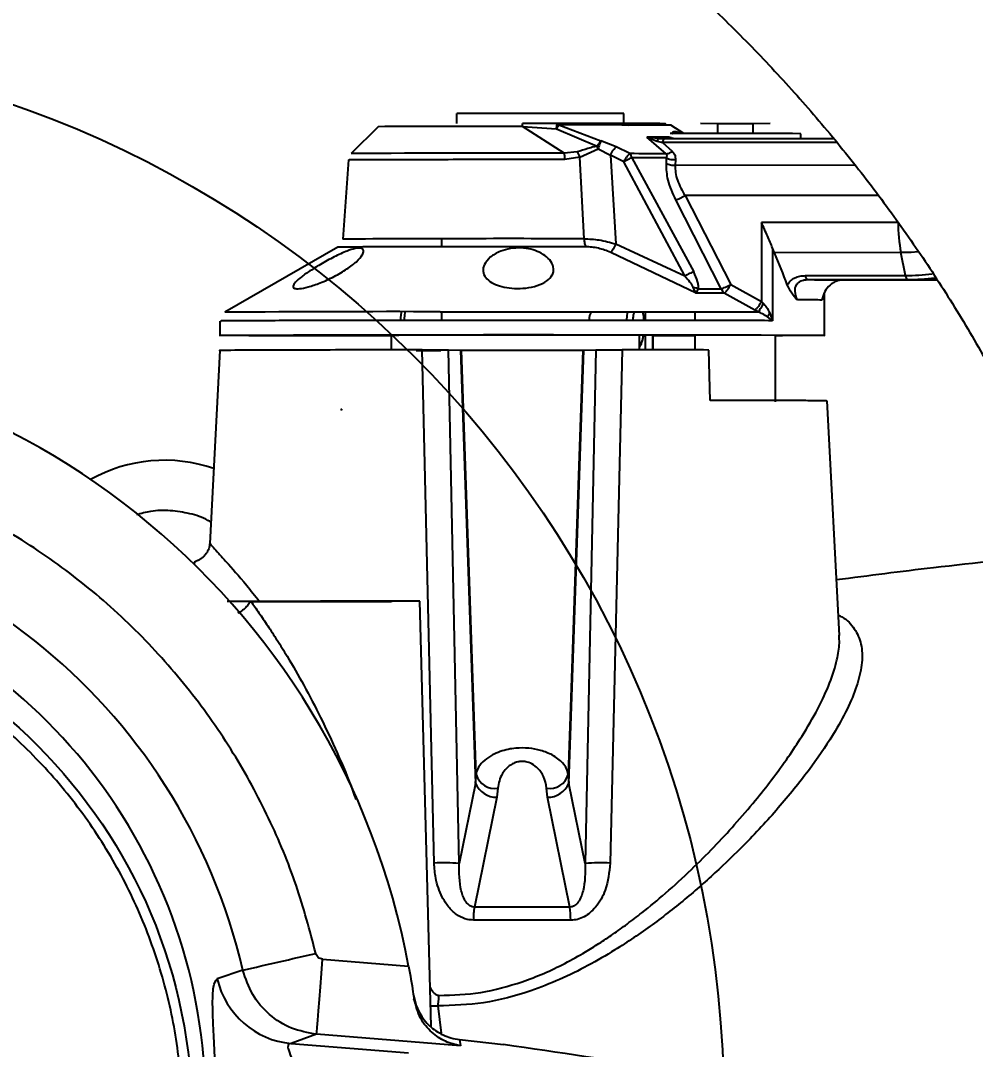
# Model space of a CAD drawing. Header units: millimetres. Extents: x 2180 to 4616, y 795 to 2518.
# Drawn here: x 3022.4 to 3117.1, y 1203.5 to 1305.6 of the extents above; entities that cross this region are included whole.
import ezdxf

# ---------------------------------------------------------------- set-up
doc = ezdxf.new("R2010")
doc.units = ezdxf.units.MM
doc.layers.add('AM_5', color=3, linetype='Continuous', lineweight=25)
doc.styles.add('SLDTEXTSTYLE1', font='txt.shx', dxfattribs={"width": 0.7, "bigfont": 'gbcbig.shx'})
doc.dimstyles.new('SLDDIMSTYLE12$0', dxfattribs={"dimtxt": 12, "dimasz": 10, "dimexe": 0, "dimexo": 0.0625, "dimgap": 0.875, "dimtad": 1, "dimdec": 1, "dimlfac": 1.8, "dimrnd": 1e-09, "dimzin": 12, "dimdsep": 46, "dimtxsty": 'SLDTEXTSTYLE1', "dimcen": 0.09, "dimdle": 8.16, "dimclrd": 3, "dimclre": 3, "dimadec": 0, "dimazin": 3, "dimtfac": 1, "dimtdec": 1, "dimtofl": 0, "dimtmove": 0, "dimatfit": 3, "dimfxl": 0, "dimfrac": 2, "dimtolj": 1, "dimlwd": 5, "dimlwe": 5, "dimarcsym": 0})
doc.dimstyles.new('SLDDIMSTYLE12$3', dxfattribs={"dimtxt": 12, "dimasz": 10, "dimexe": 0, "dimexo": 0.0625, "dimgap": 0.875, "dimtad": 1, "dimdec": 1, "dimlfac": 1.8, "dimrnd": 1e-09, "dimzin": 12, "dimdsep": 46, "dimtxsty": 'SLDTEXTSTYLE1', "dimcen": 0.09, "dimdle": 8.16, "dimclrd": 3, "dimclre": 3, "dimadec": 0, "dimazin": 3, "dimtfac": 1, "dimtdec": 1, "dimtofl": 0, "dimtmove": 0, "dimatfit": 3, "dimfxl": 0, "dimfrac": 2, "dimtolj": 1, "dimlwd": 5, "dimlwe": 5, "dimarcsym": 0})

# ---------------------------------------------------------------- blocks, each defined once
blk = doc.blocks.new('*D52')
at = {"layer": 'AM_5', "color": 3, "lineweight": 5, "transparency": 16777216}
blk.add_line((2986.92, 1197.06), (2986.92, 1380.16), dxfattribs=at)
at = {"layer": 'AM_5', "color": 3, "linetype": 'Continuous', "lineweight": 5, "transparency": 16777216}
for p, q in [((2996.92, 1380.16), (3154.16, 1380.16)), ((3164.16, 1270.86), (3164.16, 1380.16))]:
    blk.add_line(p, q, dxfattribs=at)
at = {"layer": 'AM_5', "color": 3, "transparency": 16777216}
for points in [[(2996.92, 1381.83), (2996.92, 1378.49), (2986.92, 1380.16)], [(3154.16, 1381.83), (3154.16, 1378.49), (3164.16, 1380.16)]]:
    blk.add_solid(points, dxfattribs=at)
at = {"layer": 'Defpoints', "color": 0, "transparency": 16777216}
for p in [(3164.16, 1380.16), (3164.16, 1270.8), (2986.92, 1197)]:
    blk.add_point(p, dxfattribs=at)
at = {"layer": 'AM_5', "color": 0, "transparency": 16777216, "insert": (3075.54, 1387.04), "char_height": 12, "attachment_point": 5, "style": 'SLDTEXTSTYLE1'}
blk.add_mtext('\\A1;178', dxfattribs=at)
blk = doc.blocks.new('*D42')
at = {"layer": 'AM_5', "color": 3, "lineweight": 5, "transparency": 16777216}
blk.add_line((3280.13, 1314), (3311.38, 1314), dxfattribs=at)
at = {"layer": 'AM_5', "color": 3, "linetype": 'Continuous', "lineweight": 5, "transparency": 16777216}
for p, q in [((3311.38, 1304), (3311.38, 1206.56)), ((2986.99, 1196.56), (3311.38, 1196.56))]:
    blk.add_line(p, q, dxfattribs=at)
at = {"layer": 'AM_5', "color": 3, "transparency": 16777216}
for points in [[(3309.71, 1304), (3313.04, 1304), (3311.38, 1314)], [(3309.71, 1206.56), (3313.04, 1206.56), (3311.38, 1196.56)]]:
    blk.add_solid(points, dxfattribs=at)
at = {"layer": 'Defpoints', "color": 0, "transparency": 16777216}
for p in [(3280.07, 1314), (2986.93, 1196.56), (3311.38, 1196.56)]:
    blk.add_point(p, dxfattribs=at)
at = {"layer": 'AM_5', "color": 0, "transparency": 16777216, "insert": (3304.5, 1255.28), "char_height": 12, "attachment_point": 5, "rotation": 90, "style": 'SLDTEXTSTYLE1'}
blk.add_mtext('\\A1;115', dxfattribs=at)
blk = doc.blocks.new('*D43')
at = {"layer": 'AM_5', "color": 3, "linetype": 'Continuous', "lineweight": 5, "transparency": 16777216}
blk.add_line((3133.35, 1365.27), (3107.54, 1333.22), dxfattribs=at)
at = {"layer": 'AM_5', "color": 3, "lineweight": 5, "transparency": 16777216}
for p, q in [((3054.14, 1267.02), (3054.32, 1267.02)), ((3054.23, 1266.93), (3054.23, 1267.11))]:
    blk.add_line(p, q, dxfattribs=at)
at = {"layer": 'AM_5', "color": 3, "transparency": 16777216}
blk.add_solid([(3106.24, 1334.26), (3108.84, 1332.17), (3101.27, 1325.43)], dxfattribs=at)
at = {"layer": 'Defpoints', "color": 0, "transparency": 16777216}
for p in [(3101.27, 1325.43), (3007.18, 1208.6)]:
    blk.add_point(p, dxfattribs=at)
at = {"layer": 'AM_5', "color": 0, "transparency": 16777216, "insert": (3118.23, 1357.45), "char_height": 12, "attachment_point": 5, "rotation": 51.1543, "style": 'SLDTEXTSTYLE1'}
blk.add_mtext('\\A1;%%C420', dxfattribs=at)

msp = doc.modelspace()

# ---------------------------------------------------------------- linework, layer by layer
at = {"color": 7, "linetype": 'Continuous', "lineweight": 25}
for p, q in [((3065.671, 1295.397), (3065.671, 1296.397)), ((3082.253, 1295.39), (3082.253, 1296.39)), ((3057.864, 1295.083), (3055.196, 1292.415)), ((3072.182, 1295.113), (3068.217, 1295.112)), ((3075.664, 1295.405), (3072.181, 1295.405)), ((3076.329, 1292.45), (3072.182, 1295.113)), ((3072.182, 1295.113), (3075.568, 1294.874)), ((3075.568, 1294.874), (3075.592, 1295.153)), ((3075.568, 1294.874), (3079.601, 1293.155)), ((3075.62, 1295.32), (3075.642, 1295.386)), ((3075.642, 1295.386), (3075.664, 1295.405)), ((3075.795, 1295.253), (3079.96, 1293.665)), ((3088.211, 1294.397), (3086.901, 1295.222)), ((3091.573, 1295.382), (3089.841, 1295.389)), ((3091.573, 1294.402), (3091.573, 1295.382)), ((3095.037, 1295.382), (3091.573, 1295.382)), ((3096.769, 1295.389), (3095.037, 1295.382)), ((3095.037, 1295.382), (3095.037, 1294.402)), ((3081.472, 1293.072), (3079.96, 1293.665)), ((3086.431, 1292.401), (3084.541, 1294.053)), ((3084.541, 1294.053), (3085.568, 1293.632)), ((3085.323, 1293.938), (3084.541, 1294.053)), ((3085.588, 1293.899), (3085.323, 1293.938)), ((3085.568, 1293.632), (3086.07, 1293.501)), ((3086.232, 1293.873), (3085.58, 1293.89)), ((3085.77, 1293.898), (3085.588, 1293.899)), ((3085.588, 1293.899), (3086.291, 1293.899)), ((3103.391, 1293.511), (3086.07, 1293.501)), ((3086.07, 1293.501), (3087.047, 1292.646)), ((3086.291, 1293.899), (3091.513, 1293.902)), ((3091.513, 1293.902), (3103.076, 1293.909)), ((3099.805, 1293.907), (3099.805, 1294.389)), ((3077.628, 1292.572), (3076.329, 1292.45)), ((3077.889, 1292.057), (3079.684, 1292.871)), ((3079.684, 1292.871), (3079.642, 1293.015)), ((3079.684, 1292.871), (3080.924, 1292.262)), ((3082.83, 1292.408), (3081.472, 1293.072)), ((3054.905, 1291.78), (3054.356, 1283.928)), ((3077.889, 1292.057), (3076.4, 1291.813)), ((3078.302, 1283.964), (3077.889, 1292.057)), ((3080.924, 1292.262), (3081.441, 1283.446)), ((3082.259, 1291.598), (3080.924, 1292.262)), ((3088.292, 1280.272), (3082.259, 1291.598)), ((3083.033, 1291.994), (3089.18, 1280.669)), ((3086.49, 1291.988), (3083.033, 1291.994)), ((3086.464, 1291.406), (3086.49, 1291.988)), ((3087.369, 1291.819), (3087.332, 1291.239)), ((3105.182, 1291.249), (3087.332, 1291.239)), ((3091.895, 1279), (3087.405, 1287.81)), ((3107.511, 1288.253), (3088.316, 1288.241)), ((3088.316, 1288.241), (3092.859, 1279.431)), ((3109.468, 1285.588), (3095.901, 1285.579)), ((3095.901, 1285.579), (3095.901, 1277.751)), ((3064.157, 1283.962), (3064.157, 1283.167)), ((3081.441, 1283.446), (3088.292, 1280.272)), ((3053.859, 1283.132), (3042.657, 1276.665)), ((3089.408, 1278.573), (3080.938, 1282.616)), ((3097.005, 1283.044), (3097.005, 1275.835)), ((3097.186, 1282.578), (3097.005, 1283.044)), ((3109.744, 1282.586), (3097.186, 1282.578)), ((3110.212, 1280.315), (3109.744, 1282.586)), ((3100.264, 1280.309), (3110.212, 1280.315)), ((3089.096, 1279.156), (3089.27, 1278.768)), ((3092.859, 1279.431), (3095.901, 1277.751)), ((3100.067, 1279.86), (3100.439, 1279.939)), ((3100.484, 1279.908), (3110.433, 1279.914)), ((3104.068, 1279.881), (3113.318, 1279.887)), ((3113.315, 1279.892), (3110.433, 1279.914)), ((3089.27, 1278.768), (3089.408, 1278.573)), ((3089.493, 1278.707), (3089.27, 1278.768)), ((3089.408, 1278.573), (3089.493, 1278.707)), ((3089.493, 1278.707), (3089.657, 1279.005)), ((3091.895, 1279), (3092.023, 1278.753)), ((3092.023, 1278.753), (3092.202, 1278.567)), ((3095.23, 1276.887), (3092.202, 1278.567)), ((3102.157, 1274.376), (3102.157, 1278.631)), ((3095.901, 1277.751), (3096.076, 1277.567)), ((3064.157, 1276.725), (3064.157, 1276.554)), ((3064.157, 1276.548), (3064.161, 1275.86)), ((3084.381, 1275.857), (3084.381, 1276.722)), ((3089.305, 1276.716), (3089.305, 1275.851)), ((3095.578, 1276.703), (3095.23, 1276.887)), ((3097.005, 1275.835), (3096.514, 1276.212)), ((3096.722, 1276.587), (3097.005, 1275.835)), ((3042.157, 1275.798), (3042.157, 1274.376)), ((3059.157, 1274.376), (3059.157, 1272.876)), ((3083.788, 1272.888), (3083.788, 1274.388)), ((3084.381, 1272.878), (3084.381, 1274.388)), ((3085.157, 1274.376), (3085.098, 1274.378)), ((3085.098, 1274.378), (3085.098, 1272.878)), ((3085.157, 1272.876), (3085.157, 1274.376)), ((3089.305, 1274.389), (3089.305, 1272.928)), ((3097.305, 1267.789), (3097.305, 1274.389)), ((3042.157, 1272.876), (3041.153, 1253.731)), ((3061.639, 1272.875), (3064.085, 1272.876)), ((3063.419, 1222.015), (3062.234, 1272.936)), ((3065.894, 1221.977), (3064.834, 1272.933)), ((3064.834, 1272.933), (3066.046, 1272.923)), ((3066.046, 1272.923), (3067.535, 1229.904)), ((3066.046, 1272.923), (3066.124, 1272.922)), ((3067.586, 1230.792), (3066.124, 1272.922)), ((3078.19, 1272.922), (3076.728, 1230.792)), ((3076.779, 1229.904), (3078.268, 1272.923)), ((3078.19, 1272.922), (3078.268, 1272.923)), ((3078.268, 1272.923), (3079.48, 1272.933)), ((3079.48, 1272.933), (3078.42, 1221.977)), ((3082.08, 1272.936), (3080.895, 1222.015)), ((3090.815, 1267.927), (3090.665, 1272.926)), ((3103.639, 1244.596), (3102.419, 1267.876)), ((3063.111, 1205.826), (3062.007, 1247.991)), ((3067.535, 1229.904), (3067.586, 1230.792)), ((3076.728, 1230.792), (3076.779, 1229.904)), ((3067.535, 1229.904), (3065.894, 1221.977)), ((3069.746, 1229.444), (3069.641, 1228.557)), ((3074.673, 1228.557), (3074.568, 1229.444)), ((3078.42, 1221.977), (3076.779, 1229.904)), ((3069.641, 1228.557), (3067.426, 1217.658)), ((3076.888, 1217.658), (3074.673, 1228.557)), ((3052.352, 1212.48), (3060.89, 1211.791)), ((3044.438, 1211.394), (3041.904, 1210.525)), ((3061.366, 1208.912), (3061.633, 1207.875)), ((3063.058, 1207.861), (3063.792, 1207.844)), ((3063.792, 1207.844), (3064.118, 1205.135)), ((3051.75, 1205.033), (3049.218, 1204.117)), ((3066.028, 1203.882), (3051.75, 1205.033)), ((3049.218, 1204.117), (3060.882, 1203.177)), ((3065.937, 1204.506), (3070.297, 1204.012)), ((3065.937, 1204.506), (3066.028, 1203.882))]:
    msp.add_line(p, q, dxfattribs=at)
at = {"color": 7, "linetype": 'Continuous', "lineweight": 25, "flags": 128}
for points in [[(3078.474, 1283.169), (3077.099, 1283.17), (3075.694, 1283.17), (3074.267, 1283.171), (3072.827, 1283.171), (3071.382, 1283.171), (3069.942, 1283.171), (3068.517, 1283.17), (3067.113, 1283.17)], [(3111.454, 1282.669), (3110.755, 1282.615), (3109.744, 1282.586)], [(3110.433, 1279.914), (3110.401, 1279.921), (3110.37, 1279.941), (3110.339, 1279.974), (3110.31, 1280.02), (3110.282, 1280.078), (3110.256, 1280.147), (3110.233, 1280.227), (3110.212, 1280.315)], [(3089.657, 1279.005), (3089.952, 1279.004), (3090.243, 1279.004), (3090.53, 1279.003), (3090.812, 1279.003), (3091.09, 1279.002), (3091.363, 1279.001), (3091.631, 1279.001), (3091.895, 1279)], [(3060.522, 1276.722), (3060.466, 1276.33), (3060.426, 1275.863)], [(3082.535, 1275.869), (3082.575, 1276.344), (3082.634, 1276.75)], [(3059.157, 1274.318), (3058.328, 1274.319), (3055.531, 1274.322), (3052.928, 1274.327), (3050.551, 1274.331), (3048.428, 1274.337), (3046.582, 1274.342), (3045.036, 1274.348), (3043.809, 1274.355), (3042.913, 1274.361), (3042.361, 1274.368), (3042.158, 1274.375), (3042.306, 1274.382), (3042.805, 1274.389), (3043.648, 1274.396), (3044.824, 1274.402), (3046.322, 1274.408), (3048.122, 1274.414), (3050.204, 1274.42), (3052.543, 1274.424), (3055.113, 1274.429), (3057.882, 1274.432), (3060.819, 1274.435), (3063.888, 1274.437), (3067.054, 1274.439), (3070.281, 1274.44), (3073.529, 1274.44), (3076.761, 1274.439), (3079.939, 1274.438), (3083.026, 1274.436), (3085.986, 1274.433), (3088.783, 1274.429), (3091.385, 1274.425), (3093.762, 1274.42), (3095.886, 1274.415), (3097.731, 1274.409), (3099.277, 1274.403), (3100.505, 1274.397), (3101.4, 1274.39), (3101.953, 1274.383), (3102.156, 1274.376), (3102.007, 1274.369), (3101.509, 1274.363), (3100.666, 1274.356), (3099.489, 1274.349), (3097.992, 1274.343), (3097.305, 1274.341)], [(3053.88, 1274.391), (3054.92, 1274.392), (3055.743, 1274.394), (3056.259, 1274.396), (3056.414, 1274.399), (3056.189, 1274.401), (3055.609, 1274.403), (3054.737, 1274.405), (3053.668, 1274.406), (3052.518, 1274.406), (3051.41, 1274.405), (3050.466, 1274.404), (3049.787, 1274.402), (3049.447, 1274.4), (3049.483, 1274.397), (3049.891, 1274.395), (3050.626, 1274.393), (3051.61, 1274.392), (3052.735, 1274.391), (3053.88, 1274.391)], [(3059.157, 1274.373), (3058.647, 1274.372), (3058.271, 1274.371), (3058.123, 1274.369), (3058.218, 1274.367), (3058.548, 1274.366), (3059.079, 1274.365), (3059.157, 1274.364)], [(3072.738, 1274.416), (3073.778, 1274.417), (3074.601, 1274.418), (3075.117, 1274.421), (3075.271, 1274.423), (3075.046, 1274.425), (3074.467, 1274.428), (3073.595, 1274.429), (3072.526, 1274.43), (3071.375, 1274.43), (3070.268, 1274.43), (3069.323, 1274.428), (3068.644, 1274.426), (3068.305, 1274.424), (3068.34, 1274.421), (3068.748, 1274.419), (3069.484, 1274.417), (3070.468, 1274.416), (3071.593, 1274.415), (3072.738, 1274.416)], [(3085.098, 1274.378), (3085.666, 1274.38), (3086.043, 1274.381), (3086.191, 1274.383), (3086.095, 1274.384), (3085.766, 1274.386), (3085.235, 1274.387), (3084.553, 1274.388), (3083.788, 1274.388)], [(3089.305, 1274.323), (3089.201, 1274.323), (3086.432, 1274.319), (3085.157, 1274.318)], [(3076.888, 1217.658), (3075.711, 1217.658), (3074.529, 1217.658), (3073.344, 1217.658), (3072.157, 1217.658), (3070.97, 1217.658), (3069.785, 1217.658), (3068.603, 1217.658), (3067.426, 1217.658)], [(3076.973, 1216.349), (3075.775, 1216.35), (3074.572, 1216.35), (3073.365, 1216.35), (3072.157, 1216.35), (3070.949, 1216.35), (3069.742, 1216.35), (3068.539, 1216.35), (3067.341, 1216.349)], [(3051.75, 1205.033), (3051.767, 1205.247), (3051.806, 1205.719), (3051.863, 1206.432), (3051.938, 1207.361), (3052.028, 1208.471), (3052.129, 1209.725), (3052.239, 1211.077), (3052.352, 1212.48)]]:
    msp.add_lwpolyline(points, dxfattribs=at)
at = {"color": 7, "linetype": 'Continuous', "lineweight": 25}
for centre, radius in [((2987.157, 1198.073), 105), ((2986.931, 1196.561), 52.5)]:
    msp.add_circle(centre, radius, dxfattribs=at)
for centre, radius, start, end in [((3071.957, -3010.962), 4307.364, 89.863044, 90.083616), ((3065.659, 370.253), 924.863, 89.841485, 90.482886), ((3078.274, 173.72), 1121.535, 89.559285, 90.126636), ((3093.212, 125.754), 1168.654, 89.676774, 90.313028), ((3081.13, -202.29), 1496.347, 89.785585, 89.869384), ((3069.803, -1142.376), 2434.835, 89.84643, 90.343727), ((3077.459, -2605.111), 3897.522, 89.868101, 89.921049), ((3124.727, 1285.475), 15.259, 179.57667, 190.91491), ((3064.091, 7.498), 1275.675, 89.864263, 90.459581), ((3070.675, -1630.039), 2914.012, 89.850034, 90.320855), ((3110.2, 1300.291), 19.976, 270.03668, 277.56628), ((3110.42, 1300.259), 20.345, 270.03668, 277.54673), ((3081.61, -2963.808), 4242.388, 89.85695, 89.894675), ((3059.351, -849.747), 2126.477, 89.874039, 90.449805), ((3072.915, -1588.648), 2863.057, 89.782405, 90.275337), ((2987.157, 1198.061), 75, 10.54851, 92.46086), ((3036.653, 1246.988), 15, 70.97396, 119.21781), ((2987.157, 1198.072), 58.809, 13.09228, 89.91829), ((2987.157, 1198.152), 53.574, 308.26934, 171.50515), ((3069.431, 1231.345), 1.927, 196.70211, 279.40565), ((3074.883, 1231.345), 1.927, 260.59454, 343.29737), ((3069.585, 1230.791), 2.234, 203.39428, 271.42772), ((3074.728, 1230.791), 2.234, 268.57245, 336.60531), ((3064.409, 1205.871), 16.174, 84.73329, 93.50893), ((3079.905, 1205.871), 16.174, 86.49111, 95.26667), ((3066.948, 1216.354), 10.025, 359.97591, 7.47448), ((2777.023, 2387.274), 1205.904, 282.812128, 283.164856), ((3049.973, 1212.357), 8.275, 192.79006, 264.76479)]:
    msp.add_arc(centre, radius, start, end, dxfattribs=at)
msp.add_ellipse((3072.157, 1270.542), major_axis=(-15.33, 38.74), ratio=0.6656463, start_param=4.677315, end_param=4.7599615, dxfattribs=at)
for points, knots in [([(2986.724, 1027.83), (2989.284, 1027.855), (2992.865, 1027.889), (2998.134, 1028.168), (3002.598, 1028.504), (3007.914, 1029.069), (3013.483, 1029.842), (3019.297, 1030.853), (3025.268, 1032.109), (3031.344, 1033.619), (3037.482, 1035.39), (3043.647, 1037.424), (3049.811, 1039.724), (3055.948, 1042.289), (3062.036, 1045.119), (3068.055, 1048.213), (3073.988, 1051.568), (3079.817, 1055.18), (3085.527, 1059.045), (3091.103, 1063.159), (3096.53, 1067.517), (3101.795, 1072.111), (3106.887, 1076.935), (3111.792, 1081.983), (3116.499, 1087.246), (3120.996, 1092.716), (3125.275, 1098.384), (3129.323, 1104.241), (3133.133, 1110.278), (3136.695, 1116.484), (3140, 1122.849), (3143.041, 1129.361), (3145.81, 1136.01), (3148.3, 1142.785), (3150.506, 1149.672), (3152.42, 1156.661), (3154.039, 1163.739), (3155.357, 1170.893), (3156.37, 1178.109), (3157.074, 1185.377), (3157.467, 1192.681), (3157.546, 1200.009), (3157.309, 1207.347), (3156.755, 1214.681), (3155.882, 1221.999), (3154.692, 1229.286), (3153.184, 1236.529), (3151.359, 1243.713), (3149.218, 1250.826), (3146.765, 1257.854), (3144, 1264.782), (3140.927, 1271.599), (3137.55, 1278.289), (3133.872, 1284.841), (3129.899, 1291.241), (3125.634, 1297.477), (3121.083, 1303.535), (3116.251, 1309.403), (3111.143, 1315.069), (3105.767, 1320.522), (3100.32, 1325.569), (3094.847, 1330.222), (3089.389, 1334.491), (3083.764, 1338.534), (3077.982, 1342.342), (3072.055, 1345.91), (3065.992, 1349.232), (3059.806, 1352.302), (3053.51, 1355.116), (3047.116, 1357.668), (3040.641, 1359.954), (3034.103, 1361.97), (3027.528, 1363.713), (3020.956, 1365.177), (3014.462, 1366.359), (3008.172, 1367.256), (3002.648, 1367.84), (2997.766, 1368.207), (2992.942, 1368.447), (2986.967, 1368.564), (2981.45, 1368.454), (2976.181, 1368.182), (2971.717, 1367.844), (2966.401, 1367.279), (2960.832, 1366.506), (2955.018, 1365.496), (2949.047, 1364.24), (2942.971, 1362.729), (2936.833, 1360.959), (2930.668, 1358.924), (2924.504, 1356.625), (2918.367, 1354.06), (2912.279, 1351.229), (2906.26, 1348.136), (2900.327, 1344.781), (2894.498, 1341.169), (2888.788, 1337.303), (2883.213, 1333.189), (2877.785, 1328.832), (2872.52, 1324.238), (2867.428, 1319.413), (2862.523, 1314.365), (2857.817, 1309.103), (2853.319, 1303.633), (2849.041, 1297.964), (2844.992, 1292.107), (2841.182, 1286.07), (2837.62, 1279.865), (2834.316, 1273.5), (2831.273, 1266.988), (2828.511, 1260.336), (2826.174, 1254.054), (2824.895, 1249.949), (2824.332, 1248.141)], [0, 0, 0, 0, 0.01020738, 0.01427401, 0.02103699, 0.02805607, 0.03558666, 0.0434511, 0.05157826, 0.05991132, 0.06840986, 0.07704394, 0.08579098, 0.09463359, 0.10355821, 0.11255405, 0.12161242, 0.13072624, 0.1398897, 0.14909794, 0.15834689, 0.16763314, 0.17695375, 0.18630622, 0.19568842, 0.20509849, 0.21453484, 0.22399606, 0.23348097, 0.24298851, 0.25251779, 0.26206801, 0.27163852, 0.28122873, 0.29083816, 0.30046642, 0.31011319, 0.31977821, 0.32946132, 0.33916239, 0.34888138, 0.35861831, 0.36837328, 0.37814642, 0.38793798, 0.39774825, 0.40757761, 0.41742653, 0.42729557, 0.4371854, 0.4470968, 0.45703069, 0.46698816, 0.47697044, 0.48697902, 0.49701559, 0.50708218, 0.51718117, 0.52731537, 0.53748817, 0.54770366, 0.5569145, 0.56612256, 0.57532659, 0.5845258, 0.59371913, 0.60290519, 0.61208206, 0.62124705, 0.63039624, 0.63952364, 0.64861966, 0.65766788, 0.66663751, 0.67546331, 0.68397889, 0.69196332, 0.69760555, 0.70350123, 0.71121989, 0.72142727, 0.72549391, 0.73225688, 0.73927596, 0.74680655, 0.754671, 0.76279816, 0.77113122, 0.77962976, 0.78826384, 0.79701087, 0.80585349, 0.81477811, 0.82377394, 0.83283231, 0.84194614, 0.85110959, 0.86031783, 0.86956679, 0.87885303, 0.88817364, 0.89752611, 0.90690831, 0.91631839, 0.92575473, 0.93521596, 0.94470086, 0.95420841, 0.96373768, 0.97328791, 0.98285841, 0.99244862, 1, 1, 1, 1]), ([(2987.54, 1348.519), (2989.941, 1348.481), (2993.299, 1348.429), (2998.242, 1348.125), (3002.432, 1347.768), (3007.418, 1347.177), (3012.64, 1346.377), (3018.086, 1345.34), (3023.674, 1344.056), (3029.353, 1342.518), (3035.081, 1340.72), (3040.825, 1338.659), (3046.555, 1336.335), (3052.247, 1333.748), (3057.879, 1330.898), (3063.431, 1327.788), (3068.884, 1324.421), (3074.221, 1320.802), (3079.427, 1316.935), (3084.486, 1312.826), (3089.384, 1308.482), (3094.107, 1303.909), (3098.643, 1299.116), (3102.979, 1294.11), (3107.104, 1288.901), (3111.006, 1283.498), (3114.675, 1277.91), (3118.102, 1272.149), (3121.276, 1266.226), (3124.19, 1260.15), (3126.834, 1253.936), (3129.203, 1247.594), (3131.287, 1241.136), (3133.082, 1234.577), (3134.582, 1227.929), (3135.78, 1221.205), (3136.677, 1214.419), (3137.253, 1207.585), (3137.527, 1201.519), (3137.475, 1197.735), (3137.455, 1196.241)], [0, 0, 0, 0, 0.0302952, 0.0423856, 0.0624901, 0.08336, 0.1057536, 0.1291426, 0.1533151, 0.1781023, 0.2033838, 0.2290707, 0.2550958, 0.2814075, 0.3079654, 0.3347376, 0.3616982, 0.3888263, 0.4161047, 0.4435189, 0.4710571, 0.4987089, 0.526466, 0.5543209, 0.5822674, 0.6103001, 0.6384144, 0.6666062, 0.6948723, 0.7232096, 0.7516156, 0.7800883, 0.8086258, 0.8372268, 0.86589, 0.8946146, 0.9234, 0.9522458, 0.9811519, 1, 1, 1, 1]), ([(3075.795, 1295.253), (3075.758, 1295.204), (3075.683, 1295.106), (3075.606, 1294.951), (3075.568, 1294.874)], [0, 0, 0, 0, 0.4999999, 1, 1, 1, 1]), ([(3075.592, 1295.153), (3075.596, 1295.169), (3075.604, 1295.203), (3075.61, 1295.235), (3075.612, 1295.276), (3075.618, 1295.3), (3075.62, 1295.319), (3075.62, 1295.32), (3075.62, 1295.32), (3075.62, 1295.32), (3075.62, 1295.32), (3075.62, 1295.32)], [0, 0, 0, 0, 0.2389858, 0.5080398, 0.541991, 0.9779056, 0.9941787, 0.998396, 0.9995247, 0.9999424, 1, 1, 1, 1]), ([(3082.429, 1295.355), (3083.202, 1295.357), (3084.774, 1295.361), (3086.109, 1295.368), (3086.529, 1295.376), (3085.967, 1295.384), (3084.499, 1295.392), (3082.168, 1295.398), (3079.163, 1295.403), (3076.817, 1295.404), (3075.664, 1295.405)], [0, 0, 0, 0, 0.12285433, 0.25, 0.37714567, 0.5, 0.62285433, 0.75, 0.87714567, 1, 1, 1, 1]), ([(3087.312, 1294.588), (3087.164, 1294.578), (3087.01, 1294.568), (3087.059, 1294.398), (3087.061, 1294.393)], [0, 0, 0, 0, 0.9654312, 1, 1, 1, 1]), ([(3087.973, 1294.396), (3087.967, 1294.399), (3087.644, 1294.566), (3087.477, 1294.577), (3087.312, 1294.588)], [0, 0, 0, 0, 0.01826751, 1, 1, 1, 1]), ([(3079.96, 1293.665), (3079.903, 1293.605), (3079.789, 1293.485), (3079.664, 1293.265), (3079.601, 1293.155)], [0, 0, 0, 0, 0.49999976, 1, 1, 1, 1]), ([(3079.96, 1293.665), (3079.939, 1293.611), (3079.904, 1293.521), (3079.832, 1293.323), (3079.761, 1293.113), (3079.709, 1292.951), (3079.684, 1292.871)], [0, 0, 0, 0, 0.3020871, 0.5042566, 0.7573872, 1, 1, 1, 1]), ([(3085.588, 1293.899), (3085.586, 1293.895), (3085.582, 1293.889), (3085.577, 1293.834), (3085.572, 1293.751), (3085.57, 1293.671), (3085.568, 1293.632)], [0, 0, 0, 0, 0.2509657, 0.5042502, 0.7553533, 1, 1, 1, 1]), ([(3086.73, 1294.047), (3086.787, 1294.044), (3086.865, 1294.04), (3086.98, 1294.003), (3087.009, 1293.993)], [0, 0, 0, 0, 0.73900763, 1, 1, 1, 1]), ([(3087.159, 1293.899), (3087.09, 1293.905), (3086.938, 1293.919), (3086.803, 1294.001), (3086.73, 1294.047)], [0, 0, 0, 0, 0.4538423, 1, 1, 1, 1]), ([(3079.601, 1293.155), (3079.487, 1293.129), (3079.173, 1293.06), (3078.505, 1292.86), (3077.972, 1292.685), (3077.628, 1292.572)], [0, 0, 0, 0, 0.1685849, 0.4640042, 1, 1, 1, 1]), ([(3077.889, 1292.057), (3077.85, 1292.151), (3077.773, 1292.338), (3077.676, 1292.494), (3077.628, 1292.572)], [0, 0, 0, 0, 0.5021578, 1, 1, 1, 1]), ([(3079.642, 1293.015), (3079.642, 1293.015), (3079.641, 1293.015), (3079.641, 1293.016), (3079.641, 1293.018), (3079.64, 1293.02), (3079.639, 1293.026), (3079.636, 1293.036), (3079.63, 1293.057), (3079.618, 1293.098), (3079.608, 1293.132), (3079.601, 1293.155)], [0, 0, 0, 0, 0.0018062, 0.0050143, 0.0156365, 0.0312939, 0.0626084, 0.1252346, 0.2504656, 0.5007583, 1, 1, 1, 1]), ([(3080.924, 1292.262), (3080.965, 1292.348), (3081.05, 1292.523), (3081.197, 1292.761), (3081.345, 1292.958), (3081.43, 1293.035), (3081.472, 1293.072)], [0, 0, 0, 0, 0.2446192, 0.500002, 0.7553836, 1, 1, 1, 1]), ([(3082.259, 1291.598), (3082.303, 1291.684), (3082.393, 1291.861), (3082.547, 1292.101), (3082.7, 1292.297), (3082.787, 1292.371), (3082.83, 1292.408)], [0, 0, 0, 0, 0.2444002, 0.4999702, 0.7555548, 1, 1, 1, 1]), ([(3082.83, 1292.408), (3082.872, 1292.352), (3082.956, 1292.24), (3083.007, 1292.076), (3083.033, 1291.994)], [0, 0, 0, 0, 0.49999998, 1, 1, 1, 1]), ([(3086.431, 1292.401), (3086.479, 1292.403), (3086.574, 1292.407), (3086.731, 1292.457), (3086.892, 1292.534), (3086.995, 1292.609), (3087.047, 1292.646)], [0, 0, 0, 0, 0.24745294, 0.49996774, 0.75249916, 1, 1, 1, 1]), ([(3086.49, 1291.988), (3086.515, 1292.067), (3086.55, 1292.178), (3086.505, 1292.32), (3086.455, 1292.375), (3086.431, 1292.401)], [0, 0, 0, 0, 0.5577985, 0.7889165, 1, 1, 1, 1]), ([(3087.047, 1292.646), (3087.145, 1292.535), (3087.353, 1292.298), (3087.364, 1291.985), (3087.369, 1291.819)], [0, 0, 0, 0, 0.4714528, 1, 1, 1, 1]), ([(3076.4, 1291.813), (3074.91, 1291.814), (3071.929, 1291.815), (3067.395, 1291.813), (3063.21, 1291.809), (3059.625, 1291.803), (3056.924, 1291.795), (3055.205, 1291.786), (3055.027, 1291.78), (3054.941, 1291.777)], [0, 0, 0, 0, 0.1441916, 0.2883832, 0.4325748, 0.5767663, 0.7209579, 0.8651495, 1, 1, 1, 1]), ([(3082.661, 1291.824), (3082.66, 1291.824), (3082.66, 1291.823), (3082.659, 1291.823), (3082.657, 1291.822), (3082.653, 1291.82), (3082.645, 1291.816), (3082.631, 1291.808), (3082.601, 1291.793), (3082.542, 1291.761), (3082.424, 1291.696), (3082.325, 1291.637), (3082.259, 1291.598)], [0, 0, 0, 0, 0.001045, 0.0030652, 0.0082812, 0.0169208, 0.0325456, 0.063795, 0.126292, 0.2512729, 0.5011292, 1, 1, 1, 1]), ([(3083.033, 1291.994), (3082.975, 1291.97), (3082.86, 1291.923), (3082.727, 1291.857), (3082.661, 1291.824)], [0, 0, 0, 0, 0.5000001, 1, 1, 1, 1]), ([(3087.332, 1291.238), (3087.258, 1291.235), (3087.107, 1291.227), (3086.875, 1291.256), (3086.652, 1291.313), (3086.526, 1291.376), (3086.464, 1291.407)], [0, 0, 0, 0, 0.2424887, 0.4944093, 0.7492399, 1, 1, 1, 1]), ([(3087.405, 1287.81), (3087.099, 1288.476), (3086.531, 1289.71), (3086.485, 1290.872), (3086.464, 1291.406)], [0, 0, 0, 0, 0.5395057, 1, 1, 1, 1]), ([(3086.49, 1291.988), (3086.552, 1291.957), (3086.677, 1291.894), (3086.901, 1291.836), (3087.137, 1291.806), (3087.293, 1291.815), (3087.369, 1291.819)], [0, 0, 0, 0, 0.2465016, 0.5000043, 0.7535047, 1, 1, 1, 1]), ([(3087.332, 1291.239), (3087.338, 1291.006), (3087.348, 1290.533), (3087.61, 1289.503), (3088.034, 1288.746), (3088.316, 1288.241)], [0, 0, 0, 0, 0.2446516, 0.496463, 1, 1, 1, 1]), ([(3087.405, 1287.81), (3087.466, 1287.832), (3087.591, 1287.877), (3087.826, 1287.984), (3088.077, 1288.108), (3088.238, 1288.197), (3088.316, 1288.241)], [0, 0, 0, 0, 0.2450752, 0.4999959, 0.754919, 1, 1, 1, 1]), ([(3097.005, 1283.044), (3096.845, 1283.439), (3096.512, 1284.26), (3096.095, 1285.127), (3095.903, 1285.575), (3095.901, 1285.579)], [0, 0, 0, 0, 0.4777794, 0.9949854, 1, 1, 1, 1]), ([(3078.302, 1283.964), (3078.8, 1283.942), (3079.858, 1283.897), (3080.894, 1283.602), (3081.441, 1283.446)], [0, 0, 0, 0, 0.47138522, 1, 1, 1, 1]), ([(3080.938, 1282.616), (3080.538, 1282.766), (3079.941, 1282.989), (3079.086, 1283.144), (3078.677, 1283.16), (3078.474, 1283.169)], [0, 0, 0, 0, 0.5029054, 0.7521632, 1, 1, 1, 1]), ([(3081.441, 1283.446), (3081.404, 1283.357), (3081.328, 1283.176), (3081.193, 1282.932), (3081.057, 1282.732), (3080.977, 1282.654), (3080.938, 1282.616)], [0, 0, 0, 0, 0.2469575, 0.5031703, 0.7576949, 1, 1, 1, 1]), ([(3049.551, 1279.514), (3049.71, 1279.685), (3050.027, 1280.025), (3050.958, 1280.695), (3052.132, 1281.432), (3053.484, 1282.176), (3054.699, 1282.732), (3055.605, 1283.018), (3056.164, 1283.06), (3056.432, 1282.896), (3056.422, 1282.63), (3056.229, 1282.238), (3055.757, 1281.699), (3054.786, 1280.945), (3053.526, 1280.202), (3052.148, 1279.574), (3050.927, 1279.162), (3050.045, 1278.984), (3049.538, 1279.005), (3049.352, 1279.179), (3049.484, 1279.402), (3049.551, 1279.514)], [0, 0, 0, 0, 0.0572959, 0.1144064, 0.1768523, 0.2429092, 0.3066203, 0.3511087, 0.3957411, 0.4371029, 0.4799762, 0.5018932, 0.5637013, 0.6253391, 0.691324, 0.755612, 0.8133895, 0.8639885, 0.9099509, 0.954615, 1, 1, 1, 1]), ([(3068.409, 1281.407), (3068.572, 1281.653), (3068.9, 1282.145), (3069.869, 1282.706), (3070.973, 1283.02), (3072.034, 1283.087), (3073.035, 1282.942), (3073.915, 1282.627), (3074.663, 1282.148), (3075.192, 1281.512), (3075.324, 1280.891), (3075.14, 1280.291), (3074.659, 1279.755), (3073.725, 1279.295), (3072.567, 1279.046), (3071.407, 1279.006), (3070.351, 1279.137), (3069.442, 1279.417), (3068.728, 1279.844), (3068.292, 1280.414), (3068.231, 1280.963), (3068.367, 1281.302), (3068.409, 1281.407)], [0, 0, 0, 0, 0.0630873, 0.1264409, 0.1716731, 0.2170721, 0.2586063, 0.3010345, 0.3488827, 0.4046229, 0.4677415, 0.5043275, 0.5626365, 0.6211682, 0.6738653, 0.7209892, 0.765716, 0.8111393, 0.8597724, 0.9135175, 0.9733138, 1, 1, 1, 1]), ([(3089.18, 1280.669), (3089.119, 1280.648), (3088.995, 1280.608), (3088.765, 1280.511), (3088.523, 1280.397), (3088.368, 1280.313), (3088.292, 1280.272)], [0, 0, 0, 0, 0.2454955, 0.5000002, 0.7545047, 1, 1, 1, 1]), ([(3088.292, 1280.272), (3088.459, 1280.085), (3088.704, 1279.809), (3088.974, 1279.431), (3089.056, 1279.245), (3089.096, 1279.156)], [0, 0, 0, 0, 0.5250925, 0.7733354, 1, 1, 1, 1]), ([(3089.657, 1279.005), (3089.658, 1279.113), (3089.661, 1279.342), (3089.533, 1279.909), (3089.326, 1280.354), (3089.18, 1280.669)], [0, 0, 0, 0, 0.205768, 0.4381197, 1, 1, 1, 1]), ([(3098.466, 1279.382), (3098.563, 1279.522), (3098.754, 1279.797), (3099.187, 1280.087), (3099.692, 1280.275), (3100.07, 1280.297), (3100.264, 1280.309)], [0, 0, 0, 0, 0.2643559, 0.5182914, 0.7521507, 1, 1, 1, 1]), ([(3100.42, 1279.936), (3100.4, 1279.958), (3100.36, 1280.004), (3100.306, 1280.133), (3100.278, 1280.251), (3100.264, 1280.309)], [0, 0, 0, 0, 0.331135, 0.6655675, 1, 1, 1, 1]), ([(3089.096, 1279.156), (3089.195, 1279.144), (3089.398, 1279.118), (3089.57, 1279.043), (3089.657, 1279.005)], [0, 0, 0, 0, 0.4911669, 1, 1, 1, 1]), ([(3091.895, 1279), (3091.956, 1279.02), (3092.081, 1279.061), (3092.33, 1279.167), (3092.6, 1279.294), (3092.774, 1279.386), (3092.859, 1279.431)], [0, 0, 0, 0, 0.2443748, 0.5000003, 0.7556255, 1, 1, 1, 1]), ([(3092.202, 1278.567), (3092.246, 1278.596), (3092.336, 1278.656), (3092.514, 1278.864), (3092.698, 1279.133), (3092.806, 1279.334), (3092.859, 1279.431)], [0, 0, 0, 0, 0.2425915, 0.5000001, 0.7574087, 1, 1, 1, 1]), ([(3099.472, 1277.902), (3099.28, 1278.101), (3098.925, 1278.468), (3098.61, 1279.095), (3098.466, 1279.382)], [0, 0, 0, 0, 0.5406043, 1, 1, 1, 1]), ([(3099.472, 1277.902), (3099.363, 1278.183), (3099.17, 1278.685), (3099.277, 1279.284), (3099.549, 1279.616), (3099.789, 1279.78), (3099.987, 1279.833), (3100.073, 1279.857)], [0, 0, 0, 0, 0.3799305, 0.6784143, 0.7999061, 0.9131646, 1, 1, 1, 1]), ([(3100.073, 1279.857), (3100.091, 1279.863), (3100.213, 1279.904), (3100.36, 1279.906), (3100.484, 1279.908)], [0, 0, 0, 0, 0.1469409, 1, 1, 1, 1]), ([(3100.484, 1279.908), (3100.463, 1279.908), (3100.441, 1279.909), (3100.421, 1279.935), (3100.42, 1279.936)], [0, 0, 0, 0, 0.9902361, 1, 1, 1, 1]), ([(3104.068, 1279.881), (3103.949, 1279.875), (3103.717, 1279.862), (3103.355, 1279.758), (3103.011, 1279.591), (3102.556, 1279.259), (3102.091, 1278.664), (3101.965, 1278.164), (3101.895, 1277.884)], [0, 0, 0, 0, 0.0980067, 0.1918298, 0.2920342, 0.399514, 0.6638623, 1, 1, 1, 1]), ([(3095.901, 1277.751), (3095.847, 1277.653), (3095.736, 1277.449), (3095.546, 1277.179), (3095.365, 1276.971), (3095.274, 1276.914), (3095.23, 1276.887)], [0, 0, 0, 0, 0.2423329, 0.4999383, 0.7575772, 1, 1, 1, 1]), ([(3096.076, 1277.567), (3096.028, 1277.472), (3095.931, 1277.277), (3095.785, 1277.014), (3095.659, 1276.804), (3095.604, 1276.736), (3095.578, 1276.703)], [0, 0, 0, 0, 0.2432277, 0.5000045, 0.7567789, 1, 1, 1, 1]), ([(3096.076, 1277.567), (3096.188, 1277.438), (3096.451, 1277.136), (3096.624, 1276.786), (3096.722, 1276.587)], [0, 0, 0, 0, 0.4289776, 1, 1, 1, 1]), ([(3060.185, 1276.722), (3060.165, 1276.627), (3060.116, 1276.39), (3060.077, 1276.091), (3060.07, 1275.889), (3060.069, 1275.857)], [0, 0, 0, 0, 0.3601585, 0.9005151, 1, 1, 1, 1]), ([(3064.026, 1276.725), (3065.457, 1276.726), (3068.32, 1276.727), (3072.748, 1276.728), (3077.15, 1276.727), (3081.443, 1276.725), (3085.531, 1276.721), (3089.31, 1276.716), (3092.744, 1276.71), (3094.633, 1276.705), (3095.578, 1276.703)], [0, 0, 0, 0, 0.1250002, 0.2500004, 0.3750005, 0.5000006, 0.6250005, 0.7500004, 0.8750002, 1, 1, 1, 1]), ([(3078.819, 1275.861), (3078.826, 1275.973), (3078.847, 1276.29), (3078.944, 1276.554), (3079.007, 1276.726)], [0, 0, 0, 0, 0.35209391, 1, 1, 1, 1]), ([(3083.165, 1275.858), (3083.169, 1275.948), (3083.178, 1276.172), (3083.223, 1276.466), (3083.266, 1276.645), (3083.285, 1276.723)], [0, 0, 0, 0, 0.273688, 0.687255, 1, 1, 1, 1]), ([(3084.235, 1275.857), (3084.23, 1275.987), (3084.221, 1276.223), (3084.178, 1276.51), (3084.143, 1276.659), (3084.128, 1276.722)], [0, 0, 0, 0, 0.4100606, 0.74872632, 1, 1, 1, 1]), ([(3096.514, 1276.212), (3096.358, 1276.312), (3096.084, 1276.488), (3095.73, 1276.638), (3095.578, 1276.703)], [0, 0, 0, 0, 0.56842111, 1, 1, 1, 1]), ([(3096.722, 1276.587), (3096.676, 1276.521), (3096.583, 1276.389), (3096.537, 1276.271), (3096.514, 1276.212)], [0, 0, 0, 0, 0.4999991, 1, 1, 1, 1]), ([(3097.005, 1275.835), (3095.946, 1275.838), (3093.83, 1275.844), (3089.784, 1275.851), (3085.25, 1275.857), (3080.299, 1275.861), (3075.101, 1275.863), (3069.812, 1275.863), (3064.594, 1275.861), (3059.61, 1275.857), (3055.012, 1275.852), (3050.94, 1275.844), (3047.525, 1275.836), (3044.855, 1275.826), (3043.073, 1275.815), (3042.183, 1275.806), (3042.25, 1275.8), (3042.272, 1275.798)], [0, 0, 0, 0, 0.0689655, 0.1379311, 0.2068966, 0.2758622, 0.3448277, 0.4137933, 0.4827588, 0.5517244, 0.6206899, 0.6896555, 0.758621, 0.8275866, 0.8965521, 0.9655176, 1, 1, 1, 1]), ([(3083.788, 1273.218), (3083.814, 1273.242), (3083.924, 1273.344), (3084.007, 1273.591), (3084.116, 1273.936), (3084.173, 1274.206), (3084.191, 1274.365), (3084.193, 1274.388)], [0, 0, 0, 0, 0.0912693, 0.40164015, 0.68935573, 0.95509256, 1, 1, 1, 1]), ([(3084.168, 1274.388), (3084.163, 1274.352), (3084.142, 1274.194), (3084.084, 1273.957), (3083.997, 1273.7), (3083.898, 1273.498), (3083.825, 1273.465), (3083.788, 1273.449)], [0, 0, 0, 0, 0.0692263, 0.3041188, 0.538703, 0.7735956, 1, 1, 1, 1]), ([(3062.234, 1272.936), (3060.609, 1272.935), (3057.36, 1272.932), (3053.021, 1272.926), (3049.245, 1272.918), (3046.184, 1272.909), (3043.889, 1272.898), (3042.567, 1272.887), (3042.016, 1272.88), (3042.168, 1272.876), (3042.173, 1272.876)], [0, 0, 0, 0, 0.142093, 0.2841861, 0.4262791, 0.5683721, 0.7104651, 0.8525582, 0.9946512, 1, 1, 1, 1]), ([(3062.234, 1272.936), (3062.37, 1272.936), (3062.642, 1272.937), (3063.066, 1272.937), (3063.468, 1272.936), (3063.845, 1272.936), (3064.188, 1272.936), (3064.479, 1272.935), (3064.709, 1272.934), (3064.792, 1272.934), (3064.834, 1272.933)], [0, 0, 0, 0, 0.127216, 0.2544341, 0.3779205, 0.4947282, 0.6206235, 0.7467334, 0.8732952, 1, 1, 1, 1]), ([(3079.48, 1272.933), (3079.521, 1272.934), (3079.603, 1272.934), (3079.831, 1272.935), (3080.118, 1272.936), (3080.463, 1272.936), (3080.848, 1272.936), (3081.258, 1272.937), (3081.679, 1272.937), (3081.946, 1272.936), (3082.08, 1272.936)], [0, 0, 0, 0, 0.12537833, 0.25054903, 0.376047, 0.50050297, 0.62443865, 0.74994456, 0.87472844, 1, 1, 1, 1]), ([(3102.351, 1267.876), (3102.357, 1267.878), (3102.375, 1267.882), (3101.766, 1267.89), (3100.6, 1267.899), (3098.875, 1267.907), (3096.648, 1267.914), (3093.984, 1267.921), (3091.871, 1267.925), (3090.815, 1267.927)], [0, 0, 0, 0, 0.09130658, 0.24275548, 0.39420438, 0.54565329, 0.69710219, 0.8485511, 1, 1, 1, 1]), ([(3051.672, 1213.062), (3051.071, 1215.33), (3049.855, 1219.915), (3047.083, 1226.565), (3043.568, 1233.043), (3039.253, 1239.199), (3034.192, 1244.905), (3028.478, 1250.015), (3022.212, 1254.433), (3015.513, 1258.079), (3008.543, 1260.897), (3001.441, 1262.864), (2994.337, 1264.067), (2989.596, 1264.22), (2987.251, 1264.295)], [0, 0, 0, 0, 0.079193, 0.1601594, 0.2427828, 0.3278545, 0.4136411, 0.5, 0.5863536, 0.6721403, 0.7572171, 0.8398354, 0.9208043, 1, 1, 1, 1]), ([(3041.264, 1255.843), (3041.163, 1255.905), (3040.518, 1256.301), (3039.154, 1256.728), (3037.241, 1257.043), (3035.435, 1256.999), (3034.34, 1256.698), (3033.873, 1256.57)], [0, 0, 0, 0, 0.0465662, 0.2977915, 0.5537993, 0.8098071, 1, 1, 1, 1]), ([(3041.156, 1253.776), (3041.131, 1253.582), (3041.084, 1253.211), (3040.839, 1252.743), (3040.56, 1252.418), (3040.32, 1252.228), (3040.177, 1252.14), (3040.114, 1252.105), (3040.087, 1252.09), (3040.056, 1252.074), (3040.004, 1252.049), (3039.944, 1252.021), (3039.843, 1251.977), (3039.67, 1251.895), (3039.569, 1251.833), (3039.625, 1251.711), (3039.639, 1251.681)], [0, 0, 0, 0, 0.1013862, 0.1933878, 0.2688421, 0.3221095, 0.3507488, 0.3558351, 0.3594473, 0.3676185, 0.3776138, 0.4043773, 0.4412492, 0.5470788, 0.8914268, 1, 1, 1, 1]), ([(3041.179, 1253.73), (3041.181, 1253.717), (3041.185, 1253.685), (3041.48, 1253.348), (3042.007, 1252.768), (3043.017, 1251.649), (3044.36, 1250.169), (3045.643, 1248.548), (3046.071, 1248.007)], [0, 0, 0, 0, 0.1071223, 0.2549508, 0.4034906, 0.5526872, 0.8507097, 1, 1, 1, 1]), ([(3125.419, 1252.601), (3121.264, 1252.198), (3113.895, 1251.482), (3106.553, 1250.525), (3103.35, 1250.107)], [0, 0, 0, 0, 0.5637924, 1, 1, 1, 1]), ([(3042.882, 1247.997), (3042.939, 1247.998), (3043.173, 1248), (3043.927, 1248.003), (3044.787, 1248.005), (3045.217, 1248.006)], [0, 0, 0, 0, 0.13695301, 0.56898362, 1, 1, 1, 1]), ([(3045.217, 1248.006), (3045.14, 1247.886), (3044.976, 1247.633), (3044.625, 1247.268), (3044.268, 1246.971), (3044.028, 1246.847), (3043.942, 1246.803)], [0, 0, 0, 0, 0.25184988, 0.53128669, 0.83270482, 1, 1, 1, 1]), ([(3045.157, 1247.991), (3045.262, 1247.989), (3045.473, 1247.985), (3047.091, 1247.98), (3049.405, 1247.976), (3051.24, 1247.976), (3052.157, 1247.976)], [0, 0, 0, 0, 0.2499974, 0.4999983, 0.7499991, 1, 1, 1, 1]), ([(3045.217, 1248.006), (3045.485, 1247.629), (3046.039, 1246.852), (3046.924, 1245.55), (3047.865, 1244.105), (3049.072, 1242.156), (3050.549, 1239.612), (3051.606, 1237.541), (3052.157, 1236.46)], [0, 0, 0, 0, 0.1137197, 0.2349762, 0.3642262, 0.501846, 0.7399032, 1, 1, 1, 1]), ([(3062.007, 1247.991), (3061.97, 1247.992), (3061.897, 1247.995), (3061.311, 1247.999), (3060.401, 1248.002), (3059.167, 1248.006), (3057.665, 1248.008), (3055.951, 1248.01), (3054.091, 1248.011), (3052.802, 1248.012), (3052.157, 1248.012)], [0, 0, 0, 0, 0.12496588, 0.24997076, 0.37497563, 0.49998051, 0.62498538, 0.74999025, 0.87499513, 1, 1, 1, 1]), ([(3052.157, 1247.976), (3053.071, 1247.976), (3054.9, 1247.976), (3057.258, 1247.98), (3058.71, 1247.985), (3059.335, 1247.989), (3059.157, 1247.991), (3059.157, 1247.991)], [0, 0, 0, 0, 0.2499991, 0.4999983, 0.7499974, 0.9999966, 1, 1, 1, 1]), ([(3103.533, 1246.612), (3103.649, 1246.56), (3104.389, 1246.232), (3105.186, 1245.293), (3105.879, 1243.792), (3105.946, 1241.956), (3105.508, 1239.89), (3104.597, 1237.597), (3103.129, 1234.866), (3100.972, 1231.64), (3098.055, 1227.968), (3094.905, 1224.512), (3091.697, 1221.371), (3088.543, 1218.581), (3085.114, 1215.882), (3081.8, 1213.62), (3078.7, 1211.819), (3075.909, 1210.442), (3072.484, 1209.097), (3068.397, 1207.992), (3065.303, 1207.893), (3063.792, 1207.844)], [0, 0, 0, 0, 0.0100416, 0.064236, 0.1195298, 0.1741679, 0.228913, 0.2826087, 0.3380664, 0.4101543, 0.4835122, 0.5567196, 0.6114301, 0.6666193, 0.7218901, 0.7770202, 0.8146224, 0.8517607, 0.888283, 0.9454016, 1, 1, 1, 1]), ([(3072.157, 1210.24), (3072.874, 1210.507), (3074.318, 1211.045), (3076.414, 1212.059), (3078.232, 1213.069), (3079.814, 1214.049), (3081.191, 1214.97), (3082.607, 1215.984), (3084.367, 1217.331), (3086.527, 1219.132), (3088.918, 1221.32), (3091.2, 1223.603), (3093.32, 1225.893), (3095.227, 1228.124), (3097.005, 1230.37), (3098.553, 1232.495), (3100.121, 1234.868), (3101.548, 1237.341), (3102.735, 1239.902), (3103.405, 1242.054), (3103.676, 1243.622), (3103.619, 1244.365), (3103.599, 1244.627)], [0, 0, 0, 0, 0.037187, 0.0748717, 0.1136171, 0.1395892, 0.1672232, 0.1965337, 0.2275321, 0.2802476, 0.3421573, 0.3993351, 0.456228, 0.5175532, 0.5703857, 0.6300845, 0.6846035, 0.7613765, 0.8365978, 0.9113004, 0.9687005, 1, 1, 1, 1]), ([(3052.157, 1236.46), (3052.712, 1235.291), (3053.852, 1232.891), (3055.002, 1230.166), (3055.545, 1228.606), (3055.643, 1228.324)], [0, 0, 0, 0, 0.4377435, 0.8983772, 1, 1, 1, 1]), ([(3076.728, 1230.792), (3076.691, 1230.984), (3076.614, 1231.38), (3076.13, 1232.062), (3075.275, 1232.723), (3074.063, 1233.213), (3072.806, 1233.451), (3071.684, 1233.453), (3070.722, 1233.31), (3069.929, 1233.086), (3069.118, 1232.731), (3068.344, 1232.206), (3067.806, 1231.574), (3067.617, 1231.079), (3067.59, 1230.836), (3067.586, 1230.792)], [0, 0, 0, 0, 0.0779787, 0.1600594, 0.280852, 0.3750705, 0.4562454, 0.5413121, 0.5934965, 0.6532546, 0.7174275, 0.8001176, 0.9013898, 0.981848, 1, 1, 1, 1]), ([(3074.568, 1229.444), (3074.507, 1229.84), (3074.403, 1230.522), (3073.832, 1231.35), (3073.199, 1231.854), (3072.62, 1232.067), (3072.164, 1232.11), (3071.783, 1232.077), (3071.376, 1231.958), (3070.946, 1231.723), (3070.528, 1231.365), (3069.949, 1230.618), (3069.832, 1229.939), (3069.746, 1229.444)], [0, 0, 0, 0, 0.1748684, 0.3014405, 0.3919947, 0.4632498, 0.499207, 0.5351435, 0.5830373, 0.634939, 0.7016582, 0.7830506, 1, 1, 1, 1]), ([(3067.341, 1216.349), (3067.049, 1216.378), (3066.431, 1216.437), (3065.561, 1216.921), (3064.799, 1217.67), (3064.052, 1218.861), (3063.543, 1220.345), (3063.457, 1221.513), (3063.419, 1222.015)], [0, 0, 0, 0, 0.115598, 0.2450317, 0.3884431, 0.5396564, 0.802334, 1, 1, 1, 1]), ([(3067.426, 1217.658), (3067.345, 1217.663), (3067.18, 1217.674), (3066.869, 1217.828), (3066.416, 1218.329), (3065.904, 1219.735), (3065.898, 1221.063), (3065.894, 1221.977)], [0, 0, 0, 0, 0.0456546, 0.0934494, 0.2001519, 0.4495712, 1, 1, 1, 1]), ([(3078.42, 1221.977), (3078.416, 1221.062), (3078.41, 1219.734), (3077.897, 1218.327), (3077.444, 1217.828), (3077.134, 1217.673), (3076.969, 1217.663), (3076.888, 1217.658)], [0, 0, 0, 0, 0.5509774, 0.8002511, 0.9067429, 0.9544192, 1, 1, 1, 1]), ([(3080.895, 1222.015), (3080.794, 1221.103), (3080.619, 1219.531), (3079.61, 1217.694), (3078.557, 1216.768), (3077.663, 1216.4), (3077.201, 1216.366), (3076.973, 1216.349)], [0, 0, 0, 0, 0.3590095, 0.6185355, 0.8163713, 0.9095226, 1, 1, 1, 1]), ([(3052.352, 1212.48), (3052.273, 1212.493), (3052.115, 1212.521), (3051.909, 1212.651), (3051.748, 1212.834), (3051.697, 1212.986), (3051.672, 1213.062)], [0, 0, 0, 0, 0.2501498, 0.4993714, 0.7492584, 1, 1, 1, 1]), ([(3060.89, 1211.791), (3061.044, 1210.919), (3061.241, 1209.802), (3061.388, 1208.777), (3061.42, 1208.553)], [0, 0, 0, 0, 0.78086058, 1, 1, 1, 1]), ([(3051.75, 1205.033), (3050.904, 1205.185), (3049.209, 1205.49), (3047.007, 1206.921), (3045.266, 1208.908), (3044.714, 1210.564), (3044.438, 1211.394)], [0, 0, 0, 0, 0.248705, 0.4981896, 0.7483774, 1, 1, 1, 1]), ([(3041.757, 1200.789), (3041.724, 1201.439), (3041.659, 1202.755), (3041.563, 1204.618), (3041.479, 1206.314), (3041.433, 1207.75), (3041.443, 1208.906), (3041.536, 1210.083), (3041.757, 1210.349), (3041.904, 1210.525)], [0, 0, 0, 0, 0.1235233, 0.2501507, 0.3747805, 0.5002123, 0.6235234, 0.7497125, 1, 1, 1, 1]), ([(3063.011, 1209.669), (3063.117, 1209.496), (3063.281, 1209.231), (3063.563, 1209), (3063.753, 1208.906), (3063.858, 1208.894), (3063.907, 1208.888)], [0, 0, 0, 0, 0.4865121, 0.7444072, 0.8791826, 1, 1, 1, 1]), ([(3063.907, 1208.888), (3065.292, 1208.922), (3068.07, 1208.992), (3070.792, 1209.823), (3072.157, 1210.24)], [0, 0, 0, 0, 0.4983256, 1, 1, 1, 1]), ([(3063.792, 1207.844), (3063.82, 1208.005), (3063.876, 1208.328), (3063.897, 1208.701), (3063.907, 1208.888)], [0, 0, 0, 0, 0.4999997, 1, 1, 1, 1]), ([(3066.028, 1203.882), (3065.527, 1204.001), (3064.527, 1204.238), (3063.165, 1205.171), (3061.965, 1206.525), (3061.602, 1207.877), (3061.42, 1208.553)], [0, 0, 0, 0, 0.2505541, 0.5002593, 0.7500544, 1, 1, 1, 1]), ([(3061.633, 1207.875), (3061.875, 1207.376), (3062.36, 1206.379), (3063.601, 1205.286), (3064.833, 1204.688), (3065.653, 1204.553), (3065.937, 1204.506)], [0, 0, 0, 0, 0.270985, 0.540835, 0.8409557, 1, 1, 1, 1]), ([(3049.218, 1204.117), (3049.14, 1204.103), (3048.988, 1204.077), (3048.898, 1203.891), (3048.924, 1203.604), (3049.087, 1203.096), (3049.456, 1202.286), (3049.768, 1201.546), (3049.927, 1201.171)], [0, 0, 0, 0, 0.1251651, 0.2440023, 0.362149, 0.4834229, 0.7377951, 1, 1, 1, 1]), ([(3107.376, 1198.565), (3100.474, 1199.579), (3088.149, 1201.389), (3075.752, 1203.211), (3070.297, 1204.012)], [0, 0, 0, 0, 0.5600002, 1, 1, 1, 1])]:
    msp.add_open_spline(points, degree=3, knots=knots, dxfattribs=at)
for points in [[(3072.182, 1295.113), (3072.182, 1295.157), (3072.182, 1295.244), (3072.181, 1295.335), (3072.181, 1295.394), (3072.181, 1295.401), (3072.181, 1295.405)], [(3075.664, 1295.405), (3075.687, 1295.399), (3075.734, 1295.385), (3075.775, 1295.297), (3075.795, 1295.253)], [(3082.814, 1295.2), (3082.754, 1295.245), (3082.633, 1295.334), (3082.497, 1295.348), (3082.429, 1295.355)], [(3086.291, 1293.899), (3086.27, 1293.894), (3086.227, 1293.884), (3086.167, 1293.801), (3086.112, 1293.676), (3086.084, 1293.559), (3086.07, 1293.501)], [(3076.4, 1291.813), (3076.395, 1291.932), (3076.386, 1292.171), (3076.348, 1292.357), (3076.329, 1292.45)], [(3078.302, 1283.964), (3078.306, 1283.883), (3078.314, 1283.721), (3078.351, 1283.499), (3078.403, 1283.305), (3078.45, 1283.214), (3078.474, 1283.169)], [(3100.484, 1279.908), (3101.402, 1279.903), (3103.238, 1279.895), (3103.791, 1279.886), (3104.068, 1279.881)], [(3101.895, 1277.884), (3101.647, 1277.887), (3101.15, 1277.893), (3100.031, 1277.899), (3099.472, 1277.902)], [(3066.124, 1272.922), (3066.265, 1272.92), (3066.548, 1272.917), (3067.965, 1272.913), (3069.898, 1272.911), (3072.157, 1272.91), (3074.416, 1272.911), (3076.349, 1272.913), (3077.766, 1272.917), (3078.049, 1272.92), (3078.19, 1272.922)], [(3090.665, 1272.926), (3089.33, 1272.928), (3086.662, 1272.932), (3083.607, 1272.935), (3082.08, 1272.936)], [(3038.431, 1196.563), (3038.346, 1198.81), (3038.176, 1203.305), (3036.808, 1209.931), (3034.65, 1216.328), (3031.658, 1222.387), (3027.906, 1228.004), (3023.451, 1233.083), (3018.372, 1237.538), (3012.755, 1241.291), (3006.696, 1244.279), (3000.299, 1246.451), (2993.673, 1247.769), (2986.931, 1248.21), (2980.19, 1247.769), (2973.564, 1246.451), (2967.167, 1244.279), (2961.108, 1241.291), (2955.49, 1237.538), (2950.411, 1233.083), (2945.956, 1228.004), (2942.204, 1222.387), (2939.213, 1216.328), (2937.054, 1209.931), (2935.686, 1203.305), (2935.516, 1198.81), (2935.431, 1196.563)], [(3045.217, 1248.006), (3045.698, 1248.007), (3046.66, 1248.008), (3048.383, 1248.01), (3050.231, 1248.011), (3051.515, 1248.012), (3052.157, 1248.012)], [(3067.341, 1216.349), (3067.346, 1216.595), (3067.357, 1217.085), (3067.403, 1217.467), (3067.426, 1217.658)]]:
    msp.add_open_spline(points, degree=3, dxfattribs=at)

# ---------------------------------------------------------------- dimensions: what is measured, and where the dimension line sits
at = {"layer": 'AM_5'}
for base, p1, p2, angle, text, picture, middle in [((3164.157, 1380.16), (2986.916, 1197.001), (3164.157, 1270.795), 360, '178', '*D52', (3075.536, 1387.035)), ((3311.377, 1196.561), (3280.066, 1314.005), (2986.931, 1196.561), 90, '115', '*D42', (3304.502, 1255.283))]:
    dim = msp.add_linear_dim(base=base, p1=p1, p2=p2, angle=angle, text=text, dimstyle='SLDDIMSTYLE12$0', override={"dimlfac": 1, "dimpost": ''}, dxfattribs=at)
    dim.commit()
    dim.dimension.update_dxf_attribs({"geometry": picture, "text_midpoint": middle})
dim = msp.add_diameter_dim_2p(p1=(3007.184, 1208.603), p2=(3101.267, 1325.428), text='%%C420', dimstyle='SLDDIMSTYLE12$3', override={"dimlfac": 1, "dimpost": ''}, dxfattribs=at)
dim.commit()
dim.dimension.update_dxf_attribs({"geometry": '*D43', "text_midpoint": (3118.226, 1357.447)})

doc.saveas('drawing.dxf')
